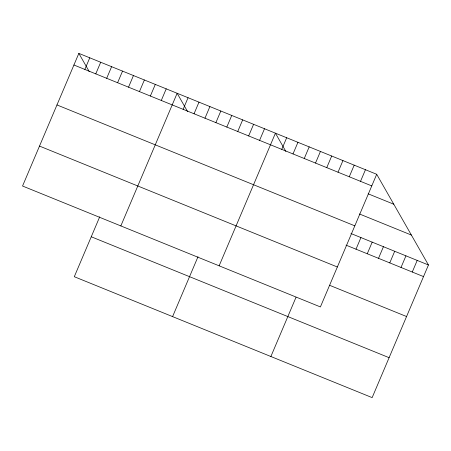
<?xml version="1.0" encoding="UTF-8"?>
<svg xmlns="http://www.w3.org/2000/svg" width="451" height="451" viewBox="0 0 451 451"><rect width="100%" height="100%" fill="white"/><g stroke="black" fill="none" stroke-linecap="round" stroke-linejoin="round"><path stroke-width="0.68" d="M78.852 53.381L22.55 186.021L320.402 306.928L376.703 174.289L78.852 53.381L89.259 71.619M84.844 69.431L89.772 57.818M95.764 73.868L100.697 62.249M106.684 78.299L111.617 66.68M117.604 82.73L122.537 71.117M128.529 87.167L133.457 75.548M139.449 91.598L144.376 79.985M150.369 96.035L155.302 84.416M99.71 216.841L74.297 276.711L372.148 397.619L428.45 264.979L376.703 174.289M161.289 100.466L166.222 88.847M120.84 225.923L177.142 93.284L187.548 111.521M183.134 109.334L188.061 97.715M194.054 113.765L198.987 102.151M204.974 118.201L209.907 106.583M215.894 122.633L220.827 111.014M226.819 127.064L231.746 115.45M237.739 131.5L242.666 119.881M248.659 135.931L253.592 124.318M172.586 316.608L198 256.737M259.579 140.368L264.511 128.749M219.13 265.819L275.431 133.18L285.838 151.418M281.751 149.366L286.684 137.752M293.003 153.932L297.936 142.319M304.256 158.504L309.189 146.885M315.508 163.07L320.441 151.451M326.761 167.637L331.694 156.018M338.013 172.203L342.946 160.59M270.882 356.51L296.019 297.282M349.266 176.769L354.198 165.156M360.518 181.341L365.451 169.723M356.008 249.189L360.935 237.57M367.261 253.755L372.188 242.142M378.513 258.322L383.44 246.708M389.765 262.894L394.693 251.275M401.012 267.46L405.945 255.841M412.265 272.026L417.198 260.407M73.919 65L371.771 185.908M368.146 193.812L393.779 204.218M359.486 213.988L411.374 235.05M56.967 104.936L354.819 225.844M350.934 233.511L428.45 264.979M346.007 245.13L423.517 276.593M39.502 146.085L337.354 266.992M329.675 285.32L406.565 316.534M91.254 236.769L389.1 357.677"/></g></svg>
